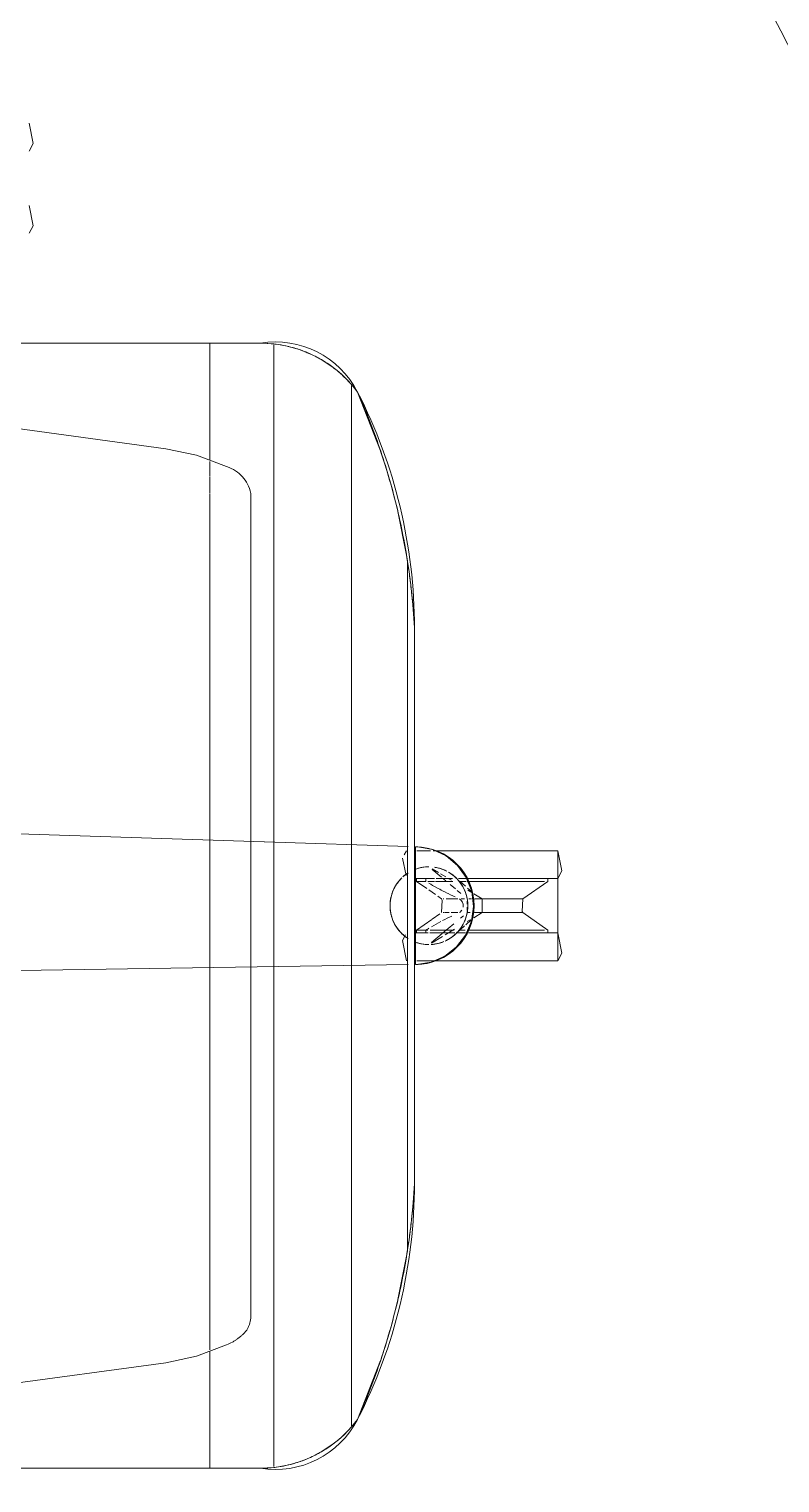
# Model space of a CAD drawing. Header units: inches. Extents: x 6664 to 8129, y 209 to 1287.
# Drawn here: x 7312.65 to 7325.41, y 577.68 to 602.39 of the extents above; entities that cross this region are included whole.
import ezdxf

# ---------------------------------------------------------------- set-up
doc = ezdxf.new("R2010")
doc.units = ezdxf.units.IN
doc.header["$MEASUREMENT"] = 0
doc.layers.add('I-FURN', color=30, linetype='Continuous', lineweight=9)

# ---------------------------------------------------------------- blocks, each defined once
blk = doc.blocks.new('Desk-Worksurface-Teknion-WWWTW3060-R2011 - 30_ x 60_-8020272-11th FLOOR POWER _ SIGNAL')
at = {"layer": 'I-FURN'}
blk.add_arc((-33.53, 44.312), 30.551, 270.5953, 329.4055, dxfattribs=at)
blk = doc.blocks.new('Allsteel Seating Acuity Work-Conference Chair1 - Fully Adj_ Arms_ Mesh Back-V140-11th FLOOR POWER _ SIGNAL')
at = {"layer": 'I-FURN', "lineweight": 13}
for p, q in [((-7.767, -8.532), (-8.475, -3.356)), ((8.475, -3.356), (7.767, -8.532)), ((-9.561, -4.021), (-9.561, -9.277)), ((-9.561, -8.532), (-9.561, -4.021)), ((-9.561, -10.137), (-9.561, -4.022)), ((-1.002, -12.647), (-1.134, -4.08)), ((-1.134, -4.08), (-1.002, -12.647)), ((1.084, -10.2), (1.283, -4.08)), ((1.283, -4.08), (1.084, -10.2)), ((9.561, -9.277), (9.561, -4.021)), ((9.561, -4.021), (9.561, -8.532)), ((9.561, -10.137), (9.561, -4.022)), ((-9.561, -10.137), (-9.561, -8.532)), ((9.561, -8.532), (9.561, -10.137)), ((-9.561, -9.277), (-9.561, -10.137)), ((-7.571, -9.277), (-9.561, -9.277)), ((-7.464, -9.277), (-7.548, -9.277)), ((-7.362, -9.277), (-7.463, -9.277)), ((-7.215, -9.277), (-7.357, -9.277)), ((-7.016, -9.277), (-7.209, -9.277)), ((7.009, -9.277), (-7.009, -9.277)), ((7.286, -9.277), (7.016, -9.277)), ((7.463, -9.277), (7.297, -9.277)), ((7.548, -9.277), (7.464, -9.277)), ((9.561, -9.277), (7.571, -9.277)), ((9.561, -10.137), (9.561, -9.277)), ((7.009, -9.973), (-7.009, -9.973)), ((9.533, -10.364), (-9.533, -10.364)), ((1.004, -12.647), (1.084, -10.206)), ((1.084, -10.206), (1.004, -12.647)), ((-9.336, -11.071), (-9.272, -11.187)), ((9.272, -11.186), (9.336, -11.071)), ((-9.111, -11.42), (-9.072, -11.468)), ((-9.071, -11.468), (-8.991, -11.557)), ((-8.991, -11.557), (-8.858, -11.684)), ((8.858, -11.684), (8.991, -11.557)), ((8.991, -11.557), (9.072, -11.468)), ((9.072, -11.467), (9.111, -11.42)), ((8.84, -11.684), (-8.84, -11.684)), ((-8.73, -11.788), (-7.728, -12.179)), ((7.732, -12.178), (8.73, -11.788)), ((-7.725, -12.18), (-7.486, -12.258)), ((7.486, -12.258), (7.728, -12.179)), ((-7.15, -12.357), (-6.701, -12.472)), ((-6.693, -12.474), (-5.987, -12.615)), ((0.512, -12.611), (0.806, -12.55)), ((0.863, -12.581), (0.935, -12.621)), ((5.987, -12.615), (6.701, -12.472)), ((6.709, -12.47), (7.15, -12.357)), ((-5.987, -12.615), (-5.864, -12.635)), ((5.846, -12.635), (-5.846, -12.635)), ((-4.733, -12.755), (4.733, -12.755)), ((-4.717, -12.754), (4.717, -12.754)), ((-1, -12.787), (-1, -12.769)), ((-1, -12.769), (1, -12.769)), ((-1, -12.787), (-1, -12.772)), ((-0.983, -12.772), (1, -12.772)), ((-0.935, -12.997), (-0.935, -12.793)), ((-0.935, -12.793), (-0.935, -13.066)), ((-0.463, -12.95), (-0.463, -12.769)), ((-0.413, -12.791), (-0.463, -12.791)), ((-0.463, -12.791), (-0.463, -12.935)), ((-0.463, -12.95), (-0.463, -12.791)), ((-0.463, -12.841), (-0.463, -12.972)), ((-0.234, -13.047), (-0.413, -12.791)), ((-0.413, -12.791), (-0.413, -12.791)), ((-0.413, -12.791), (-0.413, -12.822)), ((-0.413, -12.95), (-0.413, -12.791)), ((-0.413, -12.836), (-0.413, -12.935)), ((0.413, -12.791), (0.293, -12.962)), ((0.463, -12.791), (0.413, -12.791)), ((0.413, -12.791), (0.413, -12.791)), ((0.413, -12.791), (0.413, -12.836)), ((0.413, -12.95), (0.413, -12.791)), ((0.463, -12.782), (0.463, -12.918)), ((0.463, -12.812), (0.463, -12.96)), ((0.935, -12.793), (0.935, -12.997)), ((0.935, -13.028), (0.935, -12.793)), ((1, -12.769), (0.999, -12.811)), ((1, -12.772), (0.999, -12.811)), ((5.864, -12.635), (5.987, -12.615)), ((-0.935, -13.066), (-0.935, -13.008)), ((-0.935, -13.904), (-0.935, -13.066)), ((-0.935, -13.066), (-0.935, -13.904)), ((-0.521, -13.232), (-0.635, -13.042)), ((-0.625, -13.042), (-0.472, -13.226)), ((-0.463, -12.935), (-0.463, -12.986)), ((-0.413, -12.95), (-0.463, -12.95)), ((-0.463, -13.015), (-0.463, -13.275)), ((-0.463, -13.023), (-0.463, -13.438)), ((-0.413, -12.946), (-0.413, -12.984)), ((-0.413, -13.022), (-0.413, -13.343)), ((-0.136, -13.187), (-0.227, -13.057)), ((0.267, -13), (0.188, -13.112)), ((0.463, -12.95), (0.413, -12.95)), ((0.413, -12.984), (0.413, -13.096)), ((0.463, -12.895), (0.463, -12.906)), ((0.463, -12.935), (0.463, -12.976)), ((0.463, -12.972), (0.463, -13.093)), ((0.463, -12.986), (0.463, -13.092)), ((0.613, -13.057), (0.483, -13.212)), ((0.626, -13.057), (0.564, -13.161)), ((0.935, -13.071), (0.935, -13.904)), ((0.935, -13.904), (0.935, -13.071)), ((-0.935, -15.188), (-0.935, -13.123)), ((-0.399, -13.435), (-0.495, -13.275)), ((-0.467, -13.232), (-0.306, -13.424)), ((-0.463, -13.279), (-0.463, -13.433)), ((-0.413, -13.343), (-0.413, -13.43)), ((-0.117, -13.213), (0.097, -13.224)), ((-0.117, -13.254), (-0.117, -13.243)), ((-0.117, -13.265), (-0.117, -13.345)), ((-0.117, -13.346), (-0.117, -13.269)), ((0.097, -13.224), (0.117, -13.213)), ((0.16, -13.153), (0.117, -13.213)), ((0.117, -13.254), (0.117, -13.243)), ((0.117, -13.428), (0.117, -13.291)), ((0.117, -13.302), (0.117, -13.347)), ((0.413, -13.114), (0.413, -13.336)), ((0.413, -13.343), (0.413, -13.408)), ((0.467, -13.232), (0.422, -13.286)), ((0.459, -13.336), (0.432, -13.381)), ((0.463, -13.123), (0.463, -13.338)), ((0.463, -13.126), (0.463, -13.279)), ((0.463, -13.286), (0.463, -13.392)), ((0.463, -13.343), (0.463, -13.398)), ((0.542, -13.197), (0.488, -13.287)), ((0.935, -15.188), (0.935, -13.123)), ((-0.463, -13.463), (-0.463, -13.61)), ((-0.463, -13.467), (-0.463, -13.611)), ((-0.463, -13.473), (-0.343, -13.606)), ((-0.463, -13.622), (-0.463, -13.473)), ((-0.463, -13.623), (-0.463, -13.473)), ((-0.413, -13.511), (-0.413, -13.604)), ((-0.413, -13.613), (-0.413, -13.515)), ((-0.214, -13.535), (-0.171, -13.586)), ((-0.117, -13.428), (-0.117, -13.376)), ((-0.117, -13.378), (-0.117, -13.493)), ((0.117, -13.378), (0.117, -13.493)), ((0.117, -13.546), (0.117, -13.602)), ((0.258, -13.482), (0.208, -13.542)), ((0.36, -13.36), (0.285, -13.449)), ((0.331, -13.62), (0.413, -13.528)), ((0.413, -13.514), (0.413, -13.625)), ((0.413, -13.634), (0.413, -13.518)), ((0.463, -13.502), (0.463, -13.625)), ((0.463, -13.505), (0.463, -13.627)), ((0.463, -13.638), (0.463, -13.512)), ((0.463, -13.64), (0.463, -13.513)), ((0.484, -13.45), (0.484, -13.449)), ((-0.463, -13.671), (-0.463, -13.904)), ((-0.463, -13.672), (-0.463, -13.904)), ((-0.463, -13.904), (-0.463, -13.685)), ((-0.463, -13.904), (-0.463, -13.686)), ((-0.413, -13.649), (-0.413, -13.698)), ((-0.413, -13.904), (-0.413, -13.658)), ((-0.413, -13.698), (-0.413, -13.904)), ((-0.325, -13.626), (-0.242, -13.719)), ((-0.238, -13.703), (-0.269, -13.652)), ((-0.204, -13.761), (-0.203, -13.761)), ((-0.117, -13.904), (-0.204, -13.761)), ((-0.117, -13.703), (-0.117, -13.65)), ((-0.117, -13.904), (-0.117, -13.775)), ((-0.117, -13.793), (-0.117, -13.904)), ((-0.117, -13.904), (-0.117, -13.8)), ((-0.08, -13.65), (-0.025, -13.65)), ((0.025, -13.65), (0.08, -13.65)), ((0.117, -13.725), (0.117, -13.676)), ((0.204, -13.761), (0.117, -13.904)), ((0.117, -13.904), (0.117, -13.775)), ((0.117, -13.793), (0.117, -13.904)), ((0.117, -13.8), (0.117, -13.904)), ((0.264, -13.66), (0.224, -13.727)), ((0.234, -13.727), (0.298, -13.656)), ((0.413, -13.651), (0.413, -13.698)), ((0.413, -13.904), (0.413, -13.659)), ((0.413, -13.698), (0.413, -13.904)), ((0.463, -13.904), (0.463, -13.638)), ((0.463, -13.671), (0.463, -13.904)), ((0.463, -13.672), (0.463, -13.904)), ((0.463, -13.904), (0.463, -13.686)), ((-0.935, -15.188), (-0.935, -13.904)), ((-0.935, -13.904), (-0.935, -15.188)), ((-0.463, -13.904), (-0.463, -14.237)), ((-0.463, -15.188), (-0.463, -13.904)), ((-0.463, -13.904), (-0.463, -14.242)), ((-0.463, -14.548), (-0.463, -13.904)), ((-0.413, -13.904), (-0.413, -14.964)), ((-0.413, -14.964), (-0.413, -13.904)), ((-0.068, -13.904), (-0.117, -13.904)), ((-0.117, -13.904), (-0.117, -14.259)), ((-0.117, -14.596), (-0.117, -13.904)), ((0.117, -13.904), (-0.068, -13.904)), ((0.117, -13.904), (0.117, -14.259)), ((0.117, -14.596), (0.117, -13.904)), ((0.413, -13.904), (0.413, -14.964)), ((0.413, -14.964), (0.413, -13.904)), ((0.463, -13.904), (0.463, -14.548)), ((0.463, -14.548), (0.463, -13.904)), ((0.463, -13.904), (0.463, -14.546)), ((0.463, -15.188), (0.463, -13.904)), ((0.935, -13.904), (0.935, -15.188)), ((0.935, -15.188), (0.935, -13.904)), ((-0.463, -14.243), (-0.463, -14.546)), ((-0.463, -14.249), (-0.463, -14.548)), ((-0.117, -14.288), (-0.117, -14.393)), ((0.117, -14.288), (0.117, -14.393)), ((-0.463, -14.559), (-0.463, -14.805)), ((-0.463, -15.018), (-0.463, -14.559)), ((-0.463, -14.562), (-0.463, -14.792)), ((-0.117, -14.393), (-0.117, -14.596)), ((0.117, -14.393), (0.117, -14.596)), ((0.463, -14.559), (0.463, -14.805)), ((0.463, -14.964), (0.463, -14.559)), ((0.463, -14.562), (0.463, -14.792)), ((-0.463, -14.812), (-0.463, -14.977)), ((-0.463, -14.825), (-0.463, -14.964)), ((-0.413, -15.018), (-0.117, -14.596)), ((0.117, -14.596), (0.413, -15.018)), ((0.463, -14.812), (0.463, -14.977)), ((0.463, -14.825), (0.463, -14.964)), ((-0.463, -14.964), (-0.463, -15.018)), ((-0.463, -14.977), (-0.463, -15.188)), ((-0.463, -15.018), (-0.413, -15.018)), ((0.413, -15.018), (0.463, -15.018)), ((0.463, -14.977), (0.463, -15.188)), ((0.935, -15.188), (-0.935, -15.188))]:
    blk.add_line(p, q, dxfattribs=at)
at = {"layer": 'I-FURN', "lineweight": 13, "flags": 128}
for points in [[(11.901, -6.205), (11.558, -6.276), (11.429, -6.205)], [(13.299, -6.205), (12.956, -6.276), (12.826, -6.205)], [(-7.464, -9.562), (-7.656, -9.05), (-7.767, -8.532)], [(7.767, -8.532), (7.656, -9.05), (7.464, -9.562)], [(-9.561, -10.137), (-9.557, -10.251), (-9.548, -10.364)], [(9.548, -10.364), (9.557, -10.251), (9.561, -10.137)], [(-9.272, -11.187), (-9.149, -11.371), (-9.111, -11.42)], [(9.111, -11.42), (9.149, -11.371), (9.272, -11.186)], [(-8.858, -11.684), (-8.795, -11.737), (-8.73, -11.788)], [(8.73, -11.788), (8.795, -11.737), (8.858, -11.684)], [(-7.486, -12.258), (-7.325, -12.307), (-7.15, -12.357)], [(7.15, -12.357), (7.325, -12.307), (7.486, -12.258)], [(-0.935, -12.621), (-0.592, -12.55), (-0.496, -12.603)], [(0.999, -12.811), (0.953, -13.061), (0.845, -13.291), (0.683, -13.487), (0.477, -13.635), (0.24, -13.727), (-0.012, -13.756), (-0.264, -13.721), (-0.498, -13.624), (-0.701, -13.47), (-0.858, -13.271), (-0.96, -13.038), (-1, -12.787)], [(0.117, -14.596), (-0.097, -14.584), (-0.117, -14.596)], [(-0.463, -15.188), (-0.806, -15.259), (-0.935, -15.188)], [(0.935, -15.188), (0.592, -15.259), (0.463, -15.188)]]:
    blk.add_lwpolyline(points, dxfattribs=at)
at = {"layer": 'I-FURN', "lineweight": 13}
for centre, radius, start, end in [((-8.018, -10.395), 1.564, 170.505, 242.9186), ((8.018, -10.395), 1.564, 297.0814, 9.495), ((-4.717, -3.94), 8.814, 242.9186, 270), ((4.717, -3.94), 8.814, 270, 297.0814), ((0, -13), 0.661, 90, 135), ((0, -13), 0.661, 90, 120), ((0, -13), 0.661, 101.3836, 106.3296), ((0, -13), 0.661, 96.8099, 101.3836), ((0, -13), 0.661, 45, 90), ((0, -13), 0.661, 60, 90), ((0, -13), 0.661, 83.1901, 88.4919), ((0, -13), 0.661, 61.5558, 83.1901), ((0, -13), 0.661, 136.672, 147.5341), ((0, -13), 0.661, 137.6693, 147.5041), ((0, -13), 0.661, 136.4773, 146.0135), ((0, -13), 0.661, 124.0495, 136.7395), ((0, -13), 0.661, 122.8885, 135), ((0, -13), 0.661, 106.3296, 123.195), ((0, -13), 0.661, 45, 57.1115), ((0, -13), 0.661, 49.3428, 55.9505), ((0, -13), 0.661, 44.2586, 49.3428), ((0, -13), 0.661, 33.9865, 42.0701), ((0, -13), 0.661, 32.4659, 41.6468), ((0, -13), 0.661, 32.4971, 41.4355), ((0, -12.769), 1, 180, 360), ((0, -12.756), 1, 181.7651, 196.3571), ((0, -13), 0.661, 157.7655, 180), ((0, -13), 0.661, 165, 180), ((0, -13), 0.661, 159.3676, 164.4891), ((0, -13), 0.661, 360, 20.6324), ((0, -13), 0.661, 360, 17.8739), ((0, -12.756), 1, 342.2772, 356.8692), ((0, -12.756), 1, 196.3571, 342.2772), ((0, -13), 0.661, 183.6551, 201.6748), ((0, -13), 0.661, 183.9868, 202.6172), ((0, -13), 0.661, 204.6894, 222.5959), ((0, -13), 0.661, 206.1762, 222.0077), ((0, -13), 0.661, 315, 330), ((0, -13), 0.661, 322.0151, 328.7678), ((0, -13), 0.661, 332.5725, 342.4146), ((0, -13), 0.661, 333.9808, 351.5619), ((0, -13), 0.661, 344.223, 350.5339), ((0, -13), 0.661, 222.8417, 225), ((0, -13), 0.661, 223.0252, 225), ((0, -13), 0.661, 225.8677, 252.567), ((0, -13), 0.661, 226.4317, 270), ((0, -13), 0.661, 279.6486, 307.0549), ((0, -13), 0.661, 286.3964, 312.5921), ((0, -13), 0.661, 315, 317.1142), ((0, -13), 0.661, 255, 285), ((0, -13), 0.661, 270, 276.9783)]:
    blk.add_arc(centre, radius, start, end, dxfattribs=at)
for points, knots in [([(-7.009, -9.973), (-7.048, -9.969), (-7.102, -9.956), (-7.159, -9.933), (-7.19, -9.917), (-7.212, -9.903), (-7.234, -9.888), (-7.261, -9.866), (-7.293, -9.834), (-7.322, -9.799), (-7.344, -9.77), (-7.36, -9.748), (-7.375, -9.727), (-7.395, -9.698), (-7.427, -9.645), (-7.451, -9.596), (-7.464, -9.562)], [0, 0, 0, 0, 0.166667, 0.25, 0.291667, 0.333333, 0.375, 0.416667, 0.5, 0.583333, 0.625, 0.666667, 0.708333, 0.75, 0.833333, 1, 1, 1, 1]), ([(-8.73, -11.788), (-8.858, -11.692), (-9.033, -11.527), (-9.199, -11.306), (-9.282, -11.173), (-9.339, -11.069), (-9.389, -10.961), (-9.449, -10.814), (-9.531, -10.546), (-9.561, -10.301), (-9.561, -10.137)], [0, 0, 0, 0, 0.25, 0.375, 0.4375, 0.5, 0.5625, 0.625, 0.75, 1, 1, 1, 1]), ([(9.561, -10.137), (9.561, -10.301), (9.531, -10.546), (9.449, -10.814), (9.389, -10.961), (9.339, -11.068), (9.282, -11.173), (9.199, -11.306), (9.033, -11.527), (8.858, -11.692), (8.73, -11.788)], [0, 0, 0, 0, 0.25, 0.375, 0.4375, 0.5, 0.5625, 0.625, 0.75, 1, 1, 1, 1]), ([(-4.718, -12.754), (-4.717, -12.754), (-4.717, -12.754), (-4.72, -12.754), (-4.735, -12.753), (-4.78, -12.751), (-4.84, -12.747), (-4.881, -12.744), (-4.904, -12.743), (-4.92, -12.742), (-4.935, -12.74), (-4.957, -12.739), (-4.996, -12.736), (-5.057, -12.731), (-5.12, -12.726), (-5.17, -12.721), (-5.207, -12.718), (-5.243, -12.714), (-5.291, -12.709), (-5.375, -12.7), (-5.495, -12.687), (-5.639, -12.668), (-5.735, -12.654), (-5.783, -12.647)], [0.5, 0.5, 0.5, 0.5, 0.5078125, 0.515625, 0.53125, 0.5625, 0.59375, 0.609375, 0.6171875, 0.625, 0.6328125, 0.640625, 0.65625, 0.6875, 0.71875, 0.734375, 0.75, 0.765625, 0.78125, 0.8125, 0.875, 0.9375, 1, 1, 1, 1]), ([(-5.495, -12.686), (-5.474, -12.689), (-5.428, -12.694), (-5.359, -12.702), (-5.311, -12.707), (-5.287, -12.71)], [0.15979832, 0.15979832, 0.15979832, 0.15979832, 0.1875, 0.21875, 0.25, 0.25, 0.25, 0.25]), ([(-5.287, -12.71), (-5.263, -12.712), (-5.236, -12.715), (-5.209, -12.717), (-5.206, -12.718)], [0.25, 0.25, 0.25, 0.25, 0.28125, 0.28479863, 0.28479863, 0.28479863, 0.28479863]), ([(-5.206, -12.718), (-5.185, -12.72), (-5.14, -12.724), (-5.082, -12.729), (-5.041, -12.732), (-5.017, -12.734), (-5.005, -12.735), (-4.999, -12.736)], [0.28479863, 0.28479863, 0.28479863, 0.28479863, 0.3125, 0.34375, 0.359375, 0.3671875, 0.375, 0.375, 0.375, 0.375]), ([(-4.999, -12.736), (-4.993, -12.736), (-4.981, -12.737), (-4.954, -12.739), (-4.928, -12.741), (-4.909, -12.742), (-4.905, -12.743)], [0.375, 0.375, 0.375, 0.375, 0.3828125, 0.390625, 0.40625, 0.41037415, 0.41037415, 0.41037415, 0.41037415]), ([(-4.905, -12.743), (-4.879, -12.744), (-4.822, -12.748), (-4.761, -12.752), (-4.728, -12.753), (-4.72, -12.754), (-4.718, -12.754)], [0.41037415, 0.41037415, 0.41037415, 0.41037415, 0.4375, 0.46875, 0.484375, 0.5, 0.5, 0.5, 0.5]), ([(5.783, -12.647), (5.735, -12.654), (5.639, -12.668), (5.495, -12.687), (5.375, -12.7), (5.291, -12.709), (5.243, -12.714), (5.207, -12.718), (5.17, -12.721), (5.12, -12.726), (5.057, -12.731), (4.996, -12.736), (4.957, -12.739), (4.935, -12.74), (4.92, -12.742), (4.904, -12.743), (4.881, -12.744), (4.84, -12.747), (4.78, -12.751), (4.735, -12.753), (4.72, -12.754), (4.717, -12.754), (4.717, -12.754), (4.718, -12.754)], [0, 0, 0, 0, 0.0625, 0.125, 0.1875, 0.21875, 0.234375, 0.25, 0.265625, 0.28125, 0.3125, 0.34375, 0.359375, 0.3671875, 0.375, 0.3828125, 0.390625, 0.40625, 0.4375, 0.46875, 0.484375, 0.4921875, 0.5, 0.5, 0.5, 0.5]), ([(4.718, -12.754), (4.72, -12.754), (4.728, -12.753), (4.761, -12.752), (4.822, -12.748), (4.879, -12.744), (4.905, -12.743)], [0.5, 0.5, 0.5, 0.5, 0.515625, 0.53125, 0.5625, 0.58962585, 0.58962585, 0.58962585, 0.58962585]), ([(4.905, -12.743), (4.909, -12.742), (4.928, -12.741), (4.954, -12.739), (4.981, -12.737), (4.993, -12.736), (4.999, -12.736)], [0.58962585, 0.58962585, 0.58962585, 0.58962585, 0.59375, 0.609375, 0.6171875, 0.625, 0.625, 0.625, 0.625]), ([(4.999, -12.736), (5.005, -12.735), (5.017, -12.734), (5.041, -12.732), (5.082, -12.729), (5.14, -12.724), (5.185, -12.72), (5.206, -12.718)], [0.625, 0.625, 0.625, 0.625, 0.6328125, 0.640625, 0.65625, 0.6875, 0.71520137, 0.71520137, 0.71520137, 0.71520137]), ([(5.206, -12.718), (5.209, -12.717), (5.236, -12.715), (5.263, -12.712), (5.287, -12.71)], [0.71520137, 0.71520137, 0.71520137, 0.71520137, 0.71875, 0.75, 0.75, 0.75, 0.75]), ([(5.287, -12.71), (5.311, -12.707), (5.359, -12.702), (5.428, -12.694), (5.474, -12.689), (5.495, -12.686)], [0.75, 0.75, 0.75, 0.75, 0.78125, 0.8125, 0.84020168, 0.84020168, 0.84020168, 0.84020168]), ([(-0.659, -13.04), (-0.659, -13.046), (-0.657, -13.07), (-0.653, -13.104), (-0.645, -13.144), (-0.637, -13.174), (-0.63, -13.2), (-0.623, -13.221), (-0.619, -13.231), (-0.617, -13.236)], [0.0911713, 0.0911713, 0.0911713, 0.0911713, 0.125, 0.25, 0.3125, 0.375, 0.4375, 0.46875, 0.5, 0.5, 0.5, 0.5]), ([(0.305, -13.135), (0.287, -13.166), (0.261, -13.215), (0.237, -13.263), (0.229, -13.28)], [0.3303839, 0.3303839, 0.3303839, 0.3303839, 0.5, 0.5854204, 0.5854204, 0.5854204, 0.5854204]), ([(0.594, -13.289), (0.598, -13.282), (0.603, -13.269), (0.611, -13.252), (0.615, -13.241), (0.617, -13.236)], [0.3954392, 0.3954392, 0.3954392, 0.3954392, 0.4375, 0.46875, 0.5, 0.5, 0.5, 0.5]), ([(-0.554, -13.36), (-0.55, -13.365), (-0.544, -13.375), (-0.53, -13.394), (-0.512, -13.419), (-0.495, -13.437), (-0.486, -13.446)], [0.75, 0.75, 0.75, 0.75, 0.78125, 0.8125, 0.875, 0.9411957, 0.9411957, 0.9411957, 0.9411957]), ([(-0.077, -13.557), (-0.08, -13.555), (-0.088, -13.549), (-0.102, -13.538), (-0.111, -13.528), (-0.117, -13.52)], [0.8, 0.8, 0.8, 0.8, 0.85, 0.9, 1, 1, 1, 1]), ([(0.077, -13.557), (0.073, -13.56), (0.065, -13.564), (0.049, -13.574), (0.034, -13.579), (0.021, -13.582), (0.012, -13.583), (0, -13.584), (-0.011, -13.583), (-0.021, -13.582), (-0.025, -13.581), (-0.027, -13.581)], [0.201184, 0.201184, 0.201184, 0.201184, 0.25, 0.3, 0.4, 0.425, 0.45, 0.5, 0.55, 0.575, 0.6, 0.6, 0.6, 0.6]), ([(0.117, -13.52), (0.111, -13.527), (0.102, -13.537), (0.088, -13.549), (0.081, -13.554), (0.077, -13.557)], [0, 0, 0, 0, 0.1, 0.15, 0.2, 0.2, 0.2, 0.2]), ([(0.463, -13.471), (0.48, -13.454), (0.505, -13.427), (0.53, -13.394), (0.544, -13.375), (0.55, -13.365), (0.554, -13.36)], [0, 0, 0, 0, 0.125, 0.1875, 0.21875, 0.25, 0.25, 0.25, 0.25]), ([(-0.117, -13.65), (-0.089, -13.655), (-0.034, -13.662), (0.05, -13.66), (0.096, -13.654), (0.117, -13.65)], [0, 0, 0, 0, 0.4, 0.7, 1, 1, 1, 1])]:
    blk.add_open_spline(points, degree=3, knots=knots, dxfattribs=at)
for points in [[(7.464, -9.562), (7.425, -9.674), (7.311, -9.854), (7.122, -9.948), (7.009, -9.973)], [(-9.548, -10.364), (-9.542, -10.418), (-9.526, -10.527), (-9.486, -10.694), (-9.433, -10.857), (-9.391, -10.956), (-9.368, -11.005)], [(9.368, -11.005), (9.391, -10.956), (9.433, -10.857), (9.486, -10.694), (9.526, -10.527), (9.542, -10.418), (9.548, -10.364)], [(-5.783, -12.647), (-6.127, -12.596), (-6.806, -12.463), (-7.79, -12.174), (-8.422, -11.925), (-8.73, -11.788)], [(8.73, -11.788), (8.422, -11.925), (7.79, -12.174), (6.806, -12.463), (6.127, -12.596), (5.783, -12.647)], [(-5.864, -12.635), (-5.837, -12.639), (-5.81, -12.643), (-5.783, -12.647)], [(-5.783, -12.647), (-5.714, -12.658), (-5.645, -12.667), (-5.575, -12.676)], [(-5.575, -12.676), (-5.549, -12.68), (-5.522, -12.683), (-5.495, -12.686)], [(-0.636, -12.822), (-0.65, -12.873), (-0.661, -12.933), (-0.661, -13)], [(0.661, -13), (0.661, -12.935), (0.651, -12.876), (0.637, -12.826)], [(5.495, -12.686), (5.522, -12.683), (5.549, -12.68), (5.575, -12.676)], [(5.575, -12.676), (5.645, -12.667), (5.714, -12.657), (5.783, -12.647)], [(5.783, -12.647), (5.81, -12.643), (5.837, -12.639), (5.864, -12.635)], [(-0.383, -12.999), (-0.393, -12.983), (-0.403, -12.966), (-0.413, -12.95)], [(-0.269, -13.202), (-0.297, -13.149), (-0.327, -13.096), (-0.358, -13.044)], [(0.383, -12.999), (0.358, -13.042), (0.332, -13.084), (0.308, -13.127)], [(-0.176, -13.388), (-0.201, -13.335), (-0.226, -13.282), (-0.254, -13.23)], [(0.227, -13.283), (0.199, -13.338), (0.174, -13.393), (0.149, -13.448)], [(-0.483, -13.45), (-0.477, -13.458), (-0.47, -13.464), (-0.463, -13.471)], [(-0.463, -13.471), (-0.455, -13.479), (-0.447, -13.486), (-0.439, -13.494)], [(-0.439, -13.494), (-0.43, -13.501), (-0.422, -13.508), (-0.413, -13.515)], [(-0.413, -13.515), (-0.381, -13.541), (-0.348, -13.563), (-0.315, -13.581)], [(0.341, -13.566), (0.363, -13.552), (0.386, -13.537), (0.408, -13.52)], [(0.413, -13.515), (0.422, -13.508), (0.439, -13.494), (0.455, -13.479), (0.463, -13.471)], [(-0.276, -13.6), (-0.256, -13.61), (-0.235, -13.618), (-0.216, -13.624)], [(-0.205, -13.628), (-0.175, -13.638), (-0.146, -13.645), (-0.117, -13.65)], [(0.21, -13.626), (0.228, -13.62), (0.247, -13.614), (0.265, -13.605)]]:
    blk.add_open_spline(points, degree=3, dxfattribs=at)

msp = doc.modelspace()

# ---------------------------------------------------------------- block references
at = {"layer": 'I-FURN'}
for name, p, rotation in [('Desk-Worksurface-Teknion-WWWTW3060-R2011 - 30_ x 60_-8020272-11th FLOOR POWER _ SIGNAL', (7353.478, 595.121), 59.99999693455857), ('Allsteel Seating Acuity Work-Conference Chair1 - Fully Adj_ Arms_ Mesh Back-V140-11th FLOOR POWER _ SIGNAL', (7306.448, 587.489), 90.00000000000021)]:
    msp.add_blockref(name, p, dxfattribs=dict(at, rotation=rotation))

doc.saveas('drawing.dxf')
